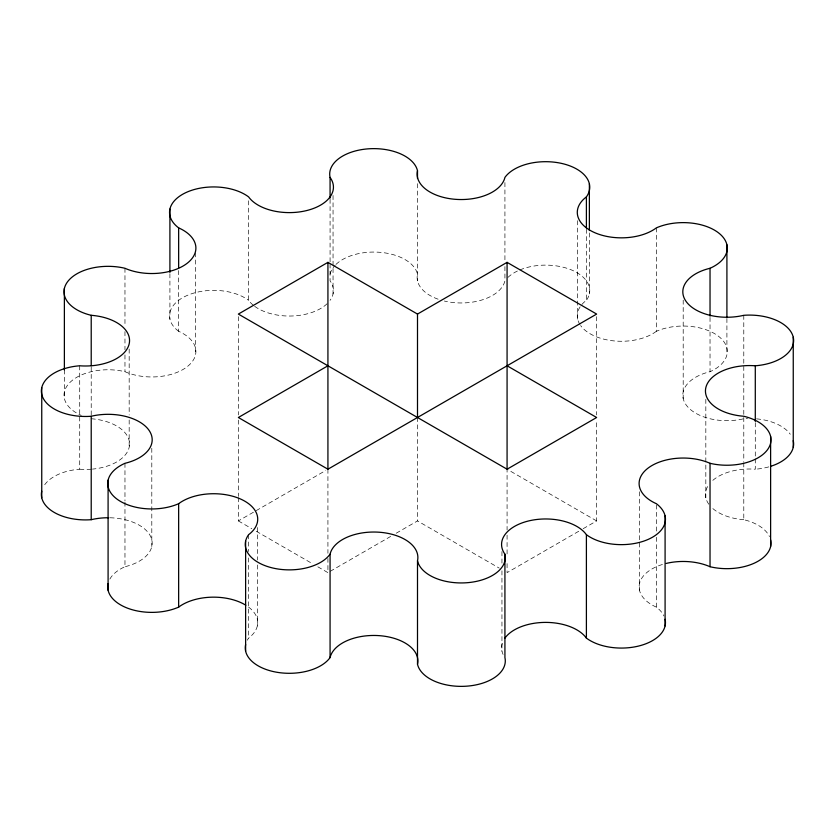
<?xml version="1.0" encoding="UTF-8"?>
<svg xmlns="http://www.w3.org/2000/svg" width="835" height="835" viewBox="0 0 835 835"><rect width="100%" height="100%" fill="white"/><g stroke="black" fill="none" stroke-linecap="round" stroke-linejoin="round"><path stroke-width="0.63" stroke-dasharray="4.17 3.13" d="M238.361 497.66L238.361 520.925L325.692 470.502M330.169 571.349L390.634 536.446M396.228 533.21L417.5 520.925L499.236 568.113M578.728 531.269L507.075 572.643L507.075 561.005M583.206 528.68L596.639 520.925L596.639 420.089M596.639 520.925L507.075 469.218L507.075 529.974M238.361 520.925L251.794 528.68M256.272 531.269L312.259 563.594M317.853 566.819L327.925 572.643L327.925 558.417M755.289 422.667L755.289 457.58M755.289 458.874L755.289 469.218A44.088 25.457 0 0 0 711.775 481.315M743.787 315.306L743.787 461.515M743.787 462.809L743.787 519.694A44.088 25.457 0 0 1 769.494 536.623M726.909 318.448L726.909 354.833M710.032 317.404L710.032 371.7A44.088 25.457 0 0 0 686.172 404.965A44.088 25.457 0 0 0 743.787 418.742A44.088 25.457 0 0 1 747.607 418.544M705.826 399.339L705.826 497.775M683.197 300.109L683.197 398.545M656.352 227.882L656.352 331.307A44.088 25.457 0 0 1 718.173 336.014A44.088 25.457 0 0 1 710.032 371.7M656.352 504.977L656.352 532.135M656.352 537.302L656.352 607.118A44.088 25.457 0 0 1 663.961 616.021M639.485 491.805L639.485 590.241M596.639 316.663L596.639 414.911M589.374 232.955L589.374 293.899M586.4 229.218L586.4 300.318A44.088 25.457 0 0 0 581.296 305.203M577.663 220.701L577.663 319.137M507.075 535.152L507.075 554.544M504.924 182.583L504.924 261.449M504.924 266.615L504.924 280.842A44.088 25.457 0 0 1 444.345 301.028M501.95 551.622L501.95 563.26M501.95 570.837L501.95 651.175M417.5 183.69L417.5 280.842M417.5 417.5L417.5 520.925M333.05 195.463L333.05 293.899M330.075 199.21L330.075 262.555M330.075 263.85L330.075 280.842A44.088 25.457 0 0 1 330.075 300.318M327.925 469.207L327.925 553.25M257.337 527.501L257.337 560.003M257.337 564.992L257.337 625.937M248.6 200.776L248.6 300.318A44.088 25.457 0 0 0 253.391 305.318M248.6 534.682L248.6 551.486M248.6 557.947L248.6 638.107A44.088 25.457 0 0 0 247.296 640.194M238.361 316.663L238.361 414.911M238.361 420.089L238.361 496.366M195.515 252.692L195.515 354.833M178.648 270.55L178.648 331.307A44.088 25.457 0 0 1 186.779 367.003A44.088 25.457 0 0 1 124.968 371.7A44.088 25.457 0 0 0 69.91 382.493A44.088 25.457 0 0 0 81.246 415.412M169.912 273.713L169.912 319.137M151.803 448.27L151.803 546.528M129.174 349.04L129.174 414.974M129.174 419.963L129.174 447.299M124.968 268.275L124.968 326.454M124.968 331.62L124.968 349.729M124.968 354.896L124.968 371.7M124.968 463.3L124.968 500.791M124.968 502.086L124.968 566.725A44.088 25.457 0 0 0 109.761 579.26M91.213 367.024L91.213 414.859M79.711 365.782L79.711 469.218A44.088 25.457 0 0 0 44.725 484.707M64.379 369.915L64.379 398.545M656.352 331.307A44.088 25.457 0 0 1 580.638 325.556M579.949 324.533A44.088 25.457 0 0 1 580.638 306.08M768.743 466.89A44.088 25.457 0 0 1 755.289 469.218M756.552 418.846A44.088 25.457 0 0 1 790.275 434.231M743.787 519.694A44.088 25.457 0 0 1 711.775 507.596M708.8 504.194A44.088 25.457 0 0 1 708.8 484.707M656.352 607.118A44.088 25.457 0 0 1 666.32 563.406M503.077 654.442A44.088 25.457 0 0 1 503.077 641.259M248.6 607.118A44.088 25.457 0 0 1 248.6 638.107M110.022 517.773A44.088 25.457 0 0 1 151.511 538.794A44.088 25.457 0 0 1 124.968 566.725M91.213 418.742A44.088 25.457 0 0 1 129.55 443.604A44.088 25.457 0 0 1 92.476 469.103M91.213 469.218A44.088 25.457 0 0 1 79.711 469.218M178.648 331.307A44.088 25.457 0 0 1 186.779 295.621A44.088 25.457 0 0 1 248.6 300.318M327.101 303.721A44.088 25.457 0 0 1 254.362 306.08M330.075 274.193A44.088 25.457 0 0 1 335.2 265.206M336.025 264.371A44.088 25.457 0 0 1 382.795 252.598A44.088 25.457 0 0 1 417.5 274.193A44.088 25.457 0 0 0 438.615 299.368M519.84 269.945A44.088 25.457 0 0 1 573.008 270.613A44.088 25.457 0 0 1 586.4 300.318M507.899 277.439A44.088 25.457 0 0 1 518.817 270.383"/><path stroke-width="1.25" d="M327.925 365.782L238.361 417.5L327.925 469.207L596.639 314.075L507.075 262.357L417.5 314.075L327.925 262.357L238.361 314.075L507.075 469.207L596.639 417.5L507.075 365.782M178.648 267.962L178.648 227.882A44.088 25.457 0 0 1 186.779 192.196A44.088 25.457 0 0 1 248.6 196.893A44.088 25.457 0 0 0 306.215 210.671A44.088 25.457 0 0 0 330.075 177.406A44.088 25.457 0 0 1 368.037 148.849A44.088 25.457 0 0 1 417.5 170.768A44.088 25.457 0 0 0 455.461 199.325A44.088 25.457 0 0 0 504.924 177.406A44.088 25.457 0 0 1 562.529 163.629A44.088 25.457 0 0 1 586.4 196.893A44.088 25.457 0 0 0 594.53 232.579A44.088 25.457 0 0 0 656.352 227.882A44.088 25.457 0 0 1 718.173 232.579A44.088 25.457 0 0 1 710.032 268.275A44.088 25.457 0 0 0 686.172 301.539A44.088 25.457 0 0 0 743.787 315.306A44.088 25.457 0 0 1 793.25 337.225L793.25 447.299M770.621 436.454L770.621 546.528M793.25 337.225A44.088 25.457 0 0 1 755.289 365.782L755.289 421.383M726.909 244.759L726.909 317.342M710.032 268.275L710.032 316.11M755.289 365.782A44.088 25.457 0 0 0 705.826 387.701A44.088 25.457 0 0 0 743.787 416.258A44.088 25.457 0 0 1 767.647 449.522A44.088 25.457 0 0 1 710.032 463.3L710.032 566.725A44.088 25.457 0 0 0 666.32 563.406M665.088 515.863L665.088 625.937M589.374 183.825L589.374 230.554M586.4 196.893L586.4 227.924M178.648 227.882A44.088 25.457 0 0 1 186.779 263.578A44.088 25.457 0 0 1 124.968 268.275A44.088 25.457 0 0 0 67.353 282.053A44.088 25.457 0 0 0 91.213 315.306A44.088 25.457 0 0 1 129.174 343.874A44.088 25.457 0 0 1 79.711 365.782A44.088 25.457 0 0 0 41.75 394.35A44.088 25.457 0 0 0 91.213 416.258A44.088 25.457 0 0 1 148.828 430.035A44.088 25.457 0 0 1 124.968 463.3A44.088 25.457 0 0 0 116.827 498.986A44.088 25.457 0 0 0 178.648 503.693A44.088 25.457 0 0 1 240.47 498.986A44.088 25.457 0 0 1 248.6 534.682A44.088 25.457 0 0 0 272.471 567.936A44.088 25.457 0 0 0 330.075 554.158A44.088 25.457 0 0 1 379.539 532.25A44.088 25.457 0 0 1 417.5 560.807A44.088 25.457 0 0 0 466.963 582.726A44.088 25.457 0 0 0 504.924 554.158A44.088 25.457 0 0 1 528.785 520.904A44.088 25.457 0 0 1 586.4 534.682L586.4 638.107A44.088 25.457 0 0 0 638.253 646.133A44.088 25.457 0 0 0 665.088 619.288M507.075 262.357L507.075 469.218M504.924 554.158L504.924 657.594A44.088 25.457 0 0 1 466.963 686.151A44.088 25.457 0 0 1 417.5 664.232A44.088 25.457 0 0 0 379.539 635.675A44.088 25.457 0 0 0 330.075 657.594A44.088 25.457 0 0 1 277.93 672.436A44.088 25.457 0 0 1 245.626 644.526M417.5 170.768L417.5 178.523M417.5 314.075L417.5 417.5M417.5 560.807L417.5 664.232M330.075 177.406L330.075 198.093M330.075 554.158L330.075 657.594M327.925 262.357L327.925 469.218M245.626 541.101L245.626 651.175M178.648 503.693L178.648 607.118A44.088 25.457 0 0 1 129.759 608.966A44.088 25.457 0 0 1 108.091 583.602M169.912 209.063L169.912 272.419M108.091 480.167L108.091 590.241M91.213 315.306L91.213 365.73M91.213 416.258L91.213 519.694A44.088 25.457 0 0 1 108.738 517.752M64.379 288.472L64.379 370.103M41.75 387.701L41.75 497.775M793.25 440.65A44.088 25.457 0 0 1 771.018 466.201M770.621 539.88A44.088 25.457 0 0 1 710.032 566.725M504.924 638.107A44.088 25.457 0 0 1 545.662 622.399A44.088 25.457 0 0 1 586.4 638.107M178.648 607.118A44.088 25.457 0 0 1 245.814 605.218M91.213 519.694A44.088 25.457 0 0 1 41.75 491.126M586.4 534.682A44.088 25.457 0 0 0 648.221 539.379A44.088 25.457 0 0 0 656.352 503.693A44.088 25.457 0 0 1 648.221 467.997A44.088 25.457 0 0 1 710.032 463.3"/></g></svg>
